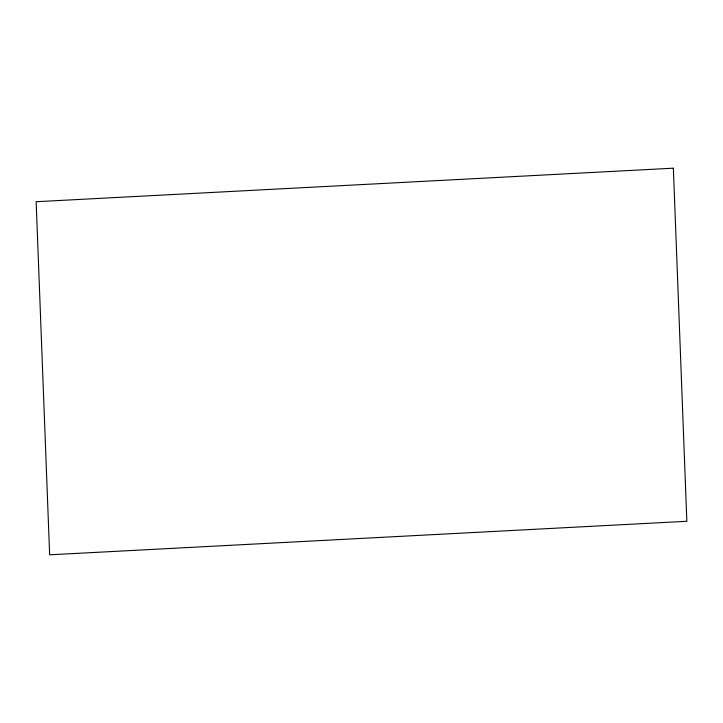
<?xml version="1.0" encoding="UTF-8"?>
<svg xmlns="http://www.w3.org/2000/svg" width="723" height="723" viewBox="0 0 723 723"><rect width="100%" height="100%" fill="white"/><g stroke="black" fill="none" stroke-linecap="round" stroke-linejoin="round"><path stroke-width="1.08" d="M673.357 168.188L36.15 201.717L49.643 554.812L686.85 521.283L673.357 168.188"/></g></svg>
